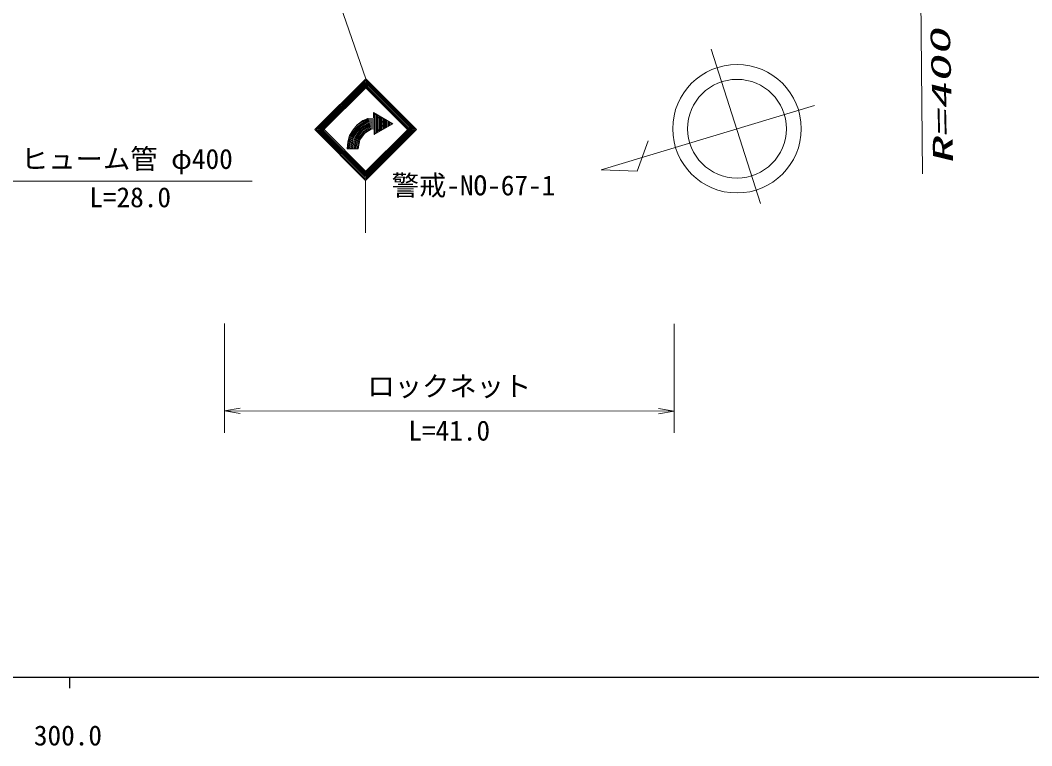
# Model space of a CAD drawing. Units: millimetres, scale not verified. Extents: x 40000 to 680000, y 20000 to 380000.
# Drawn here: x 363476 to 456086, y 198715 to 265156 of the extents above; entities that cross this region are included whole.
import ezdxf
from ezdxf.enums import TextEntityAlignment as Align

# ---------------------------------------------------------------- set-up
doc = ezdxf.new("R2010")
doc.units = ezdxf.units.MM
doc.header["$LTSCALE"] = 1000
for name, color, linetype, lineweight in [('M-BGD', 7, 'Continuous', 13), ('M-BMK-SRVR', 3, 'Continuous', 13), ('M-STR-HTXT', 7, 'Continuous', 13), ('M-STR-STR3', 7, 'Continuous', 13), ('M-STR-STRC', 7, 'Continuous', 13), ('M-TTL-BAND', 7, 'Continuous', 25)]:
    doc.layers.add(name, color=color, linetype=linetype, lineweight=lineweight)
doc.styles.add('ＭＳ ゴシック', font='')
doc.styles.get('ＭＳ ゴシック').set_extended_font_data('MS Gothic')

# ---------------------------------------------------------------- blocks, each defined once
blk = doc.blocks.new('open_arrow')
at = {"color": 0, "linetype": 'Continuous', "lineweight": -2}
blk.add_lwpolyline([(7.5, 1.25), (0, 0), (7.5, -1.25)], dxfattribs=at)

msp = doc.modelspace()

# ---------------------------------------------------------------- linework, layer by layer
at = {"layer": 'M-BGD'}
msp.add_line((362381, 250423), (384719, 250415), dxfattribs=at)
at = {"layer": 'M-BMK-SRVR'}
for p, q in [((431246, 248370), (426728, 262509)), ((436206, 257334), (416671, 251450)), ((419961, 251334), (420959, 254122)), ((416671, 251450), (419961, 251334))]:
    msp.add_line(p, q, dxfattribs=at)
for radius in [5885, 4520]:
    msp.add_circle((429099, 255221), radius, dxfattribs=at)
at = {"layer": 'M-STR-HTXT'}
msp.add_line((445620, 299111), (446089, 251103), dxfattribs=at)
at = {"layer": 'M-STR-STR3'}
for p, q in [((382178, 237381), (382175, 227381)), ((423349, 237367), (423346, 227367)), ((382175, 229381), (423347, 229367))]:
    msp.add_line(p, q, dxfattribs=at)
at = {"layer": 'M-STR-STRC'}
for p, q in [((384856, 289405), (395106, 259804)), ((395106, 259804), (390437, 255138)), ((395106, 259662), (390579, 255138)), ((395106, 259521), (390720, 255138)), ((395105, 259379), (390861, 255138)), ((395176, 259309), (390932, 255067)), ((399276, 255065), (395035, 259309)), ((399347, 255135), (395105, 259379)), ((399771, 255135), (395106, 259804)), ((399629, 255135), (395106, 259662)), ((399488, 255135), (395106, 259521)), ((395247, 259238), (391003, 254997)), ((395318, 259167), (391073, 254926)), ((399134, 254923), (394893, 259167)), ((399205, 254994), (394964, 259238)), ((395824, 256701), (397585, 255683)), ((395824, 256701), (396854, 255671)), ((395824, 256201), (395824, 256701)), ((395923, 254741), (395924, 256643)), ((396023, 254841), (396024, 256586)), ((396123, 254941), (396124, 256528)), ((395291, 256168), (394336, 255574)), ((394830, 255965), (394336, 255574)), ((395323, 256070), (394405, 255499)), ((395354, 255972), (394475, 255424)), ((395385, 255873), (394544, 255350)), ((395417, 255775), (394613, 255275)), ((395448, 255677), (394683, 255201)), ((395291, 256168), (394830, 255965)), ((395824, 256201), (395291, 256168)), ((395924, 256107), (395323, 256070)), ((395923, 256007), (395354, 255972)), ((395923, 255907), (395385, 255873)), ((395923, 255807), (395417, 255775)), ((395923, 255706), (395448, 255677)), ((395923, 255606), (395480, 255579)), ((395824, 256201), (395821, 256201)), ((395885, 254703), (397585, 255683)), ((395885, 254703), (396854, 255671)), ((396223, 254898), (396224, 256470)), ((396323, 254956), (396324, 256412)), ((396423, 255013), (396424, 256354)), ((396523, 255071), (396524, 256297)), ((396623, 255129), (396624, 256239)), ((396723, 255186), (396724, 256181)), ((396823, 255244), (396824, 256123)), ((396923, 255302), (396924, 256066)), ((397023, 255359), (397023, 256008)), ((397123, 255417), (397123, 255950)), ((397223, 255475), (397223, 255892)), ((397323, 255533), (397323, 255835)), ((397423, 255590), (397423, 255777)), ((397523, 255648), (397523, 255719)), ((395102, 250470), (390437, 255138)), ((395102, 250611), (390579, 255138)), ((395103, 250753), (390720, 255138)), ((395103, 250894), (390861, 255138)), ((395173, 250965), (390932, 255209)), ((395244, 251035), (391003, 255279)), ((395315, 251106), (391074, 255350)), ((394336, 255574), (393626, 254597)), ((393948, 255133), (393626, 254597)), ((394405, 255499), (393720, 254557)), ((394475, 255424), (393815, 254516)), ((394544, 255350), (393909, 254476)), ((394336, 255574), (393948, 255133)), ((394613, 255275), (394003, 254436)), ((394683, 255201), (394097, 254395)), ((394752, 255126), (394191, 254355)), ((394822, 255051), (394286, 254314)), ((394891, 254977), (394380, 254274)), ((394960, 254902), (394474, 254233)), ((394568, 254193), (395030, 254828)), ((395480, 255579), (394752, 255126)), ((395511, 255480), (394822, 255051)), ((395542, 255382), (394891, 254977)), ((399135, 255347), (394891, 251106)), ((395574, 255284), (394960, 254902)), ((399205, 255277), (394961, 251035)), ((395030, 254828), (395605, 255186)), ((399276, 255206), (395032, 250965)), ((399771, 255135), (395102, 250470)), ((399629, 255135), (395102, 250611)), ((399488, 255135), (395103, 250753)), ((399347, 255135), (395103, 250894)), ((395923, 255506), (395511, 255480)), ((395923, 255406), (395542, 255382)), ((395923, 255306), (395574, 255284)), ((395605, 255186), (395886, 255203)), ((395886, 255203), (395885, 254703)), ((393626, 254597), (393399, 253368)), ((393477, 254020), (393399, 253368)), ((393626, 254597), (393477, 254020)), ((393720, 254557), (393501, 253368)), ((393815, 254516), (393603, 253368)), ((393909, 254476), (393704, 253368)), ((394003, 254436), (393806, 253368)), ((394097, 254395), (393908, 253368)), ((394191, 254355), (394009, 253368)), ((394286, 254314), (394111, 253368)), ((394380, 254274), (394213, 253368)), ((394474, 254233), (394314, 253368)), ((394416, 253368), (394568, 254193)), ((394416, 253368), (393399, 253368)), ((395102, 250470), (395101, 245674))]:
    msp.add_line(p, q, dxfattribs=at)
at = {"layer": 'M-TTL-BAND'}
for p, q in [((40000, 205000), (579000, 205000)), ((368000, 205000), (368000, 204000))]:
    msp.add_line(p, q, dxfattribs=at)

# ---------------------------------------------------------------- block references
at = {"layer": 'M-STR-STR3', "xscale": 193, "yscale": 193}
msp.add_blockref('open_arrow', (382175, 229381), dxfattribs=at)
at = {"layer": 'M-STR-STR3', "xscale": 193, "yscale": 193, "rotation": 180}
msp.add_blockref('open_arrow', (423347, 229367), dxfattribs=at)

# ---------------------------------------------------------------- texts
at = {"layer": 'M-BGD', "style": 'ＭＳ ゴシック'}
for s, p in [('ヒューム管 φ400', (363550, 250996)), ('L=28.0', (369799, 247482))]:
    msp.add_text(s, height=1833, rotation=359.98, dxfattribs=at).set_placement(p, align=Align.BOTTOM_LEFT)
at = {"layer": 'M-STR-HTXT', "style": 'ＭＳ ゴシック', "oblique": 15, "width": 2}
msp.add_text('R=400', height=1833, rotation=91.398, dxfattribs=at).set_placement((449444, 251949), align=Align.BOTTOM_LEFT)
at = {"layer": 'M-STR-STR3', "style": 'ＭＳ ゴシック'}
for s, p in [('ロックネット', (395261, 230173)), ('L=41.0', (399010, 226113))]:
    msp.add_text(s, height=1833, rotation=359.98, dxfattribs=at).set_placement(p, align=Align.BOTTOM_LEFT)
at = {"layer": 'M-STR-STRC', "style": 'ＭＳ ゴシック'}
msp.add_text('警戒-NO-67-1', height=1833, rotation=359.98, dxfattribs=at).set_placement((397484, 248569), align=Align.BOTTOM_LEFT)
at = {"layer": 'M-TTL-BAND', "style": 'ＭＳ ゴシック'}
msp.add_text('300.0', height=1833, dxfattribs=at).set_placement((367844, 198195), align=Align.BOTTOM_CENTER)

doc.saveas('drawing.dxf')
